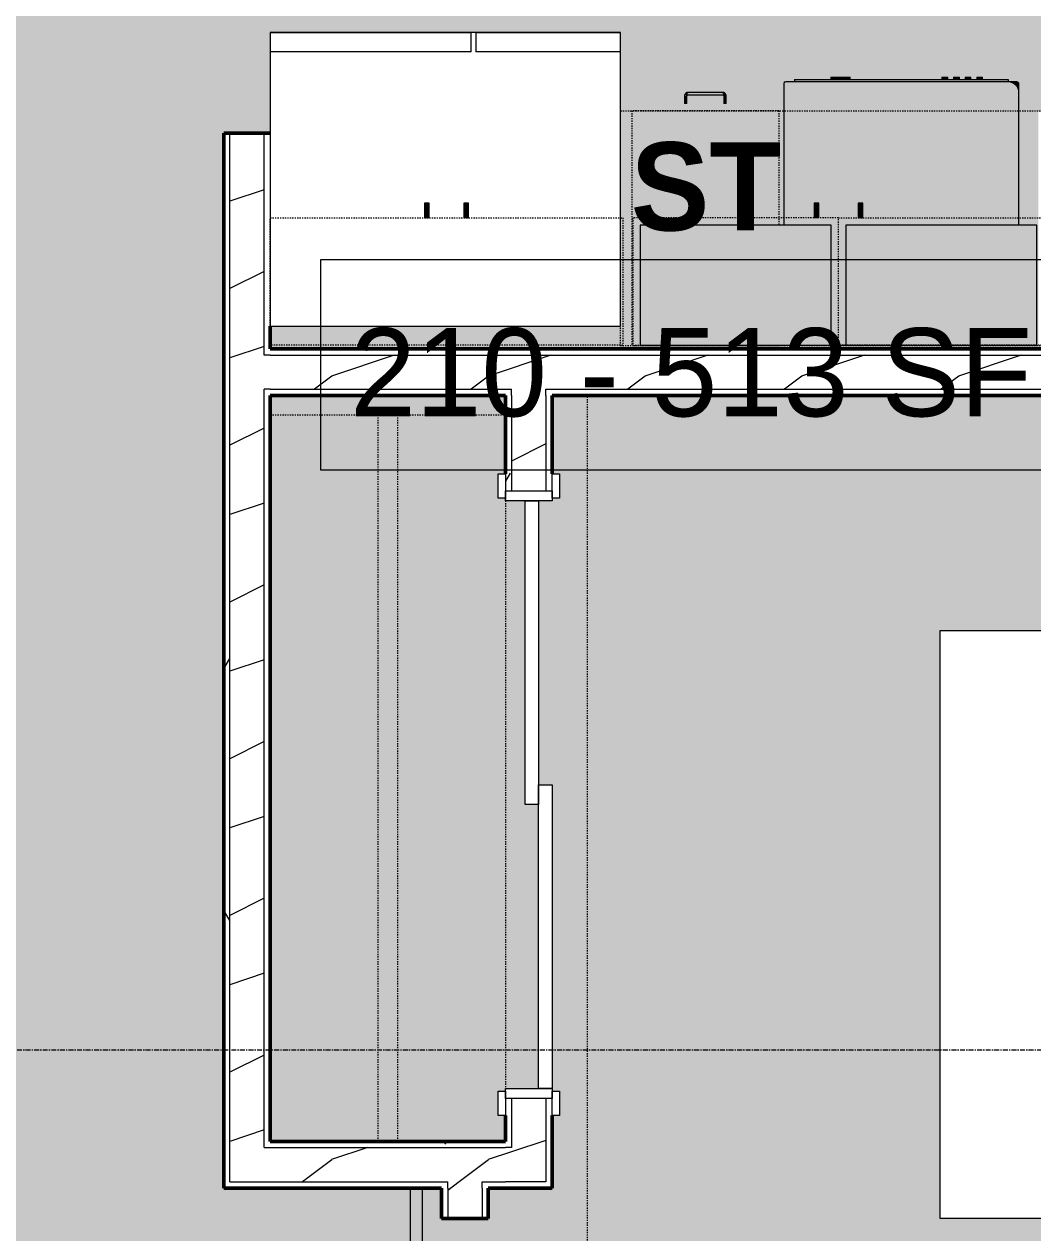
# Model space of a CAD drawing. Header units: inches. Extents: x -4218 to -1814, y 9706 to 12426.
# Drawn here: x -3112.5 to -3009.5, y 11828.5 to 11951.9 of the extents above; entities that cross this region are included whole.
import ezdxf

# ---------------------------------------------------------------- set-up
doc = ezdxf.new("R2010")
doc.units = ezdxf.units.IN
doc.header["$MEASUREMENT"] = 0
doc.linetypes.add('Dash', pattern=[0.25, 0.125, -0.125])
doc.linetypes.add('Grid Line 1_2_', pattern=[0.875, 0.5, -0.125, 0.125, -0.125])
for name, color, linetype, lineweight in [('0-1', 7, 'Continuous', 5), ('0-2', 10, 'Continuous', 13), ('A-AREA-IDEN', 2, 'Continuous', 9), ('A-AREA-PATT-3', 7, 'Continuous', 9), ('A-DOOR-1', 7, 'Continuous', 9), ('A-DOOR-2', 50, 'Continuous', 20), ('A-DOOR-3', 135, 'Continuous', 13), ('A-DOOR-4', 10, 'Continuous', 13), ('A-DOOR-5', 250, 'Continuous', 50), ('A-DOOR-FRAM-1', 50, 'Continuous', 20), ('A-WALL-2', 250, 'Continuous', 50), ('A-WALL-3', 10, 'Continuous', 13), ('A-WALL-PATT-1', 7, 'Continuous', 9), ('A-WALL-PATT-2', 55, 'Continuous', 9), ('I-FURN-1', 7, 'Continuous', 9), ('I-FURN-HDLN-1', 7, 'Dash', 9), ('Q-CASE', 31, 'Continuous', 9), ('Q-CASE-1', 9, 'Continuous', 9), ('Q-CASE-3', 7, 'Continuous', 9), ('Q-CASE-4', 7, 'Dash', 9), ('Q-CASE-HDLN-1', 7, 'Dash', 9), ('Q-CASE-HDLN-2', 31, 'Continuous', 9), ('Q-SPCQ-1', 7, 'Continuous', 9), ('Q-SPCQ-2', 55, 'Continuous', 9), ('S-GRID-1', 1, 'Grid Line 1_2_', 9)]:
    doc.layers.add(name, color=color, linetype=linetype, lineweight=lineweight)
doc.styles.add('Century Gothic', font='ufonts.com_century-gothic.ttf', dxfattribs={"height": 9})
doc.styles.add('Century Gothic_B', font='GOTHICB.TTF', dxfattribs={"height": 9})
pattern_1 = [(0, (0, 0), (30.72, 7.68), [1.267, -21.773, 1.267, -21.773, -122.88]), (0, (0, 0), (30.72, 7.68), [-46.08, 1.267, -44.813, 1.267, -21.773, -53.76]), (0, (0, 0), (30.72, 7.68), [-115.2, 1.267, -14.093, 1.267, -37.133]), (120, (11.52, 3.84), (-22.011075, 22.7643004), [1.267, -21.773, 1.267, -21.773, -122.88]), (120, (11.52, 3.84), (-22.011075, 22.7643004), [-46.08, 1.267, -44.813, 1.267, -21.773, -53.76]), (120, (11.52, 3.84), (-22.011075, 22.7643004), [-115.2, 1.267, -14.093, 1.267, -37.133]), (240, (15.36, 19.2), (-8.708925, -30.4443004), [1.267, -21.773, 1.267, -21.773, -122.88]), (240, (15.36, 19.2), (-8.708925, -30.4443004), [-46.08, 1.267, -44.813, 1.267, -21.773, -53.76]), (240, (15.36, 19.2), (-8.708925, -30.4443004), [-115.2, 1.267, -14.093, 1.267, -37.133])]
pattern_2 = [(216.87, (6.397, 15.994), (47.98094286, 31.9870857), [7.997, -71.971]), (206.565, (15.994, 11.196), (-15.993714, -15.9941327), [17.881, -17.881]), (198.435, (15.994, 3.199), (-31.9867405, -15.9938803), [10.115, -40.461])]

# ---------------------------------------------------------------- blocks, each defined once
blk = doc.blocks.new('FOLDING_SLIDING CLOSET - 60_ x 80_-1494136-FLOOR PLAN - 2ND FLOOR')
at = {"layer": 'A-DOOR-1'}
for p, q in [((-32.75, 3.25), (-30.25, 3.25)), ((-32.75, 2.5), (-32.75, 3.25)), ((-30.25, 2.5), (-32.75, 2.5)), ((-30.25, 3.25), (-30.25, 2.5)), ((30.25, 3.25), (32.75, 3.25)), ((30.25, 2.5), (30.25, 3.25)), ((32.75, 2.5), (30.25, 2.5)), ((32.75, 3.25), (32.75, 2.5)), ((-32.75, -2.25), (-30.25, -2.25)), ((-32.75, -3), (-32.75, -2.25)), ((-30.25, -2.25), (-30.25, -3)), ((30.25, -2.25), (32.75, -2.25)), ((30.25, -3), (30.25, -2.25)), ((32.75, -2.25), (32.75, -3)), ((-30.25, -3), (-32.75, -3)), ((32.75, -3), (30.25, -3))]:
    blk.add_line(p, q, dxfattribs=at)
at = {"layer": 'A-DOOR-2'}
for p, q in [((-1, 0.5), (30, 0.5)), ((-1, -0.88), (-1, 0.5)), ((30, 0.5), (30, -0.88)), ((-30, -0.88), (1, -0.88)), ((-30, -2.25), (-30, -0.88)), ((30, -0.88), (-1, -0.88)), ((1, -0.88), (1, -2.25)), ((1, -2.25), (-30, -2.25))]:
    blk.add_line(p, q, dxfattribs=at)
at = {"layer": 'A-DOOR-FRAM-1'}
for p, q in [((-31, 2.5), (-30, 2.5)), ((-31, -2.25), (-31, 2.5)), ((-30, 2.5), (-30, -2.25)), ((30, 2.5), (31, 2.5)), ((30, -2.25), (30, 2.5)), ((31, 2.5), (31, -2.25)), ((-30, -2.25), (-31, -2.25)), ((31, -2.25), (30, -2.25))]:
    blk.add_line(p, q, dxfattribs=at)
blk = doc.blocks.new('Refrigerator_-_Side-by-Side_6047 - 36_ X 30_-345559-FLOOR PLAN - 2ND FLOOR')
at = {"layer": 'Q-SPCQ-1'}
for p, q in [((17.87, 14.42), (-17.88, 14.42)), ((-17.88, 14.42), (-17.88, -15.58)), ((17.87, -15.58), (17.87, 14.42)), ((-17.88, -13.58), (-3.13, -13.58)), ((-17.88, -13.58), (-17.88, -15.58)), ((-3.13, -15.58), (-3.13, -13.58)), ((-2.63, -13.58), (17.87, -13.58)), ((-2.63, -13.58), (-2.63, -15.58)), ((17.87, -15.58), (17.87, -13.58)), ((-17.88, -15.58), (17.87, -15.58)), ((-3.13, -15.58), (-17.88, -15.58)), ((17.87, -15.58), (-2.63, -15.58))]:
    blk.add_line(p, q, dxfattribs=at)
blk = doc.blocks.new('OD_CW_Countertop - OD_CW_Countertop-V70-FLOOR PLAN - 2ND FLOOR')
at = {"layer": 'Q-CASE-HDLN-1'}
for p, q in [((0.74, 0), (99.78, 0)), ((0.74, -24), (0.74, -22)), ((113.84, -24), (0.74, -24))]:
    blk.add_line(p, q, dxfattribs=at)
blk = doc.blocks.new('Dishwasher_15404 - 34_ counter-V71-FLOOR PLAN - 2ND FLOOR')
at = {"layer": 'Q-SPCQ-2'}
h = blk.add_hatch(color=256, dxfattribs=at)
h.paths.add_polyline_path([(26.87, -22.93), (26.87, -0.15), (26.68, 0), (12.25, 0), (12.25, -4.83), (0, -4.83), (0, -6.33), (12.25, -6.33), (12.25, -24), (26.08, -23.96), (26.34, -23.86), (26.56, -23.69), (26.73, -23.46), (26.84, -23.21)], flags=0)
h.paths.add_polyline_path([(14.5, -3.09), (14.5, -3.58), (13, -3.58), (13, -3.09), (14, -3.09)], flags=0)
h.paths.add_polyline_path([(14.5, -7.58), (14.5, -8.07), (13, -8.07), (13, -7.58), (14, -7.58)], flags=0)
for points in [[(27.12, -22.26), (27.12, -1.09), (26.87, -1.09), (26.87, -22.91), (27.12, -22.91)], [(27.37, -5.32), (27.37, -4.82), (27.12, -4.86), (27.12, -5.81), (27.37, -5.81), (27.37, -5.38)], [(27.37, -6.06), (27.37, -5.81), (27.12, -5.81), (27.12, -6.79), (27.37, -6.76), (27.37, -6.3)], [(27.37, -16.74), (27.37, -16.15), (27.12, -16.15), (27.12, -16.74)], [(27.37, -17.92), (27.37, -17.33), (27.12, -17.33), (27.12, -17.92)], [(27.37, -18.51), (27.12, -18.51), (27.12, -19.1), (27.37, -19.1)], [(27.37, -19.69), (27.12, -19.69), (27.12, -20.28), (27.37, -20.28)], [(26.87, -23.46), (26.84, -23.21), (26.68, -23.53), (26.56, -23.69), (26.3, -23.87), (26.08, -23.96), (25.8, -24), (26.68, -24), (26.82, -23.94), (26.87, -23.71), (26.87, -23.69)]]:
    blk.add_hatch(color=256, dxfattribs=at).paths.add_polyline_path(points, flags=0)
at = {"layer": 'Q-SPCQ-1'}
for p, q in [((26.68, 0), (12.25, 0)), ((26.87, -22.93), (26.87, -0.2)), ((27.12, -1.09), (26.87, -1.09)), ((27.12, -1.09), (27.12, -22.91)), ((0, -4.83), (0, -6.33)), ((27.37, -4.82), (27.12, -4.82)), ((27.37, -4.82), (27.37, -5.81)), ((27.37, -5.81), (27.37, -6.79)), ((27.12, -6.79), (27.37, -6.79)), ((27.37, -16.15), (27.12, -16.15)), ((27.12, -16.74), (27.37, -16.74)), ((27.37, -16.15), (27.37, -16.74)), ((27.37, -17.33), (27.12, -17.33)), ((27.12, -17.92), (27.37, -17.92)), ((27.37, -17.33), (27.37, -17.92)), ((27.37, -18.51), (27.12, -18.51)), ((27.12, -19.1), (27.37, -19.1)), ((27.37, -19.69), (27.12, -19.69)), ((27.37, -18.51), (27.37, -19.1)), ((27.37, -19.69), (27.37, -20.28)), ((27.12, -20.28), (27.37, -20.28)), ((27.12, -22.91), (26.87, -22.91)), ((26.87, -23.8), (26.87, -22.93)), ((12.25, -24), (25.8, -24)), ((25.8, -24), (26.68, -24))]:
    blk.add_line(p, q, dxfattribs=at)
for centre, radius, start, end in [((26.68, -0.2), 0.197, 360, 90), ((26.68, -0.2), 0.197, 15, 90), ((25.8, -22.93), 1.07, 270, 0), ((26.68, -23.8), 0.197, 270, 0)]:
    blk.add_arc(centre, radius, start, end, dxfattribs=at)
blk = doc.blocks.new('Interior_barn_door_18732 - Interior_barn_door_18732-2490867-FLOOR PLAN - 2ND FLOOR')
at = {"layer": 'A-DOOR-3'}
for points in [[(-58.5, 5.82), (-58.5, 6), (-60, 6), (-60, 5.67), (-58.5, 5.67)], [(21, 5.55), (21, 5.57), (-60, 5.55), (-60, 4.95), (21, 4.95), (21, 5.49)], [(21, 4.32), (21, 4.95), (-60, 4.95), (-60, 4.32), (17.94, 4.32)], [(-22.23, 5.67), (-22.27, 6), (-23.73, 6), (-23.73, 5.67), (-22.27, 5.67)], [(-26, 4.32), (-52, 4.32), (-52, 4.07), (-26, 4.07)]]:
    blk.add_hatch(color=256, dxfattribs=at).paths.add_polyline_path(points, flags=0)
h = blk.add_hatch(color=256, dxfattribs=at)
h.paths.add_polyline_path([(-21, 4.32), (-26, 4.32), (-26, 4.07), (-21, 4.07)], flags=0)
h.paths.add_polyline_path([(-21, 5.57), (-21, 5.82), (-22.23, 5.82), (-22.27, 5.67), (-23.73, 5.71), (-23.73, 5.82), (-57, 5.82), (-57, 5.57), (-21.94, 5.57)], flags=0)
h.paths.add_polyline_path([(-52, 4.32), (-57, 4.32), (-57, 4.07), (-52, 4.07)], flags=0)
at = {"layer": 'A-DOOR-4'}
for p, q in [((-60, 6), (-58.5, 6)), ((-60, 6), (-60, 5.67)), ((-60, 5.67), (-58.5, 5.67)), ((21, 5.57), (-60, 5.57)), ((-60, 4.95), (-60, 5.57)), ((-60, 4.32), (-60, 4.95)), ((-58.5, 5.67), (-58.5, 6)), ((-23.73, 6), (-22.23, 6)), ((-23.73, 5.67), (-23.73, 6)), ((-23.73, 5.67), (-22.23, 5.67)), ((-22.23, 6), (-22.23, 5.67)), ((21, 5.57), (21, 4.95)), ((21, 4.95), (21, 4.32)), ((-60, 4.32), (21, 4.32)), ((-52, 4.07), (-26, 4.07))]:
    blk.add_line(p, q, dxfattribs=at)
at = {"layer": 'A-DOOR-5'}
for p, q in [((-57, 5.82), (-23.73, 5.82)), ((-57, 5.57), (-57, 5.82)), ((-22.23, 5.82), (-21, 5.82)), ((-21, 5.82), (-21, 5.57)), ((-57, 4.07), (-57, 4.32)), ((-52, 4.07), (-57, 4.07)), ((-52, 4.33), (-52, 4.07)), ((-26, 4.07), (-26, 4.32)), ((-21, 4.07), (-26, 4.07)), ((-21, 4.32), (-21, 4.07))]:
    blk.add_line(p, q, dxfattribs=at)
blk = doc.blocks.new('OD_CW_Closet - OD_CW_Closet-2472542-FLOOR PLAN - 2ND FLOOR')
at = {"layer": 'Q-CASE-HDLN-1'}
for p, q in [((0.74, -24), (0.74, 0)), ((0.74, 0), (6.74, 0)), ((9.24, 0), (69.74, 0)), ((72.24, 0), (74.9, 0)), ((74.9, 0), (74.9, -24)), ((0.74, -11), (74.9, -11)), ((0.74, -13), (74.9, -13)), ((74.9, -24), (0.74, -24))]:
    blk.add_line(p, q, dxfattribs=at)
blk = doc.blocks.new('Bed-Standard - Queen 60_ x 79_-1433484-FLOOR PLAN - 2ND FLOOR')
at = {"layer": 'I-FURN-1'}
for p, q in [((-19.31, 41.3), (40.69, 41.3)), ((-19.31, -37.7), (-19.31, 41.3)), ((40.69, 41.3), (40.69, -37.7))]:
    blk.add_line(p, q, dxfattribs=at)
at = {"layer": 'I-FURN-HDLN-1'}
blk.add_line((-55.31, 77.3), (64.69, 77.3), dxfattribs=at)
blk = doc.blocks.new('Drawer_Base_Cabinet_3_drawer_12205 - 15_-V77-FLOOR PLAN - 2ND FLOOR')
at = {"layer": 'Q-CASE'}
for points in [[(-1.32, 25.5), (-1.38, 25.5), (-1.35, 24.75), (-1.14, 24.75), (-1.17, 25.5), (-1.29, 25.5)], [(-1.01, 25.81), (-1.29, 25.72), (-1.29, 25.5), (-1.23, 25.53), (-1.01, 25.75), (-1.01, 25.78)], [(2.14, 25.87), (-1.01, 25.84), (-1.01, 25.62), (2.49, 25.66), (2.49, 25.87), (2.43, 25.87)], [(2.49, 25.81), (2.52, 25.72), (2.74, 25.5), (2.8, 25.5), (2.74, 25.77), (2.65, 25.78)], [(2.8, 25.5), (2.62, 25.5), (2.65, 24.75), (2.86, 24.75), (2.83, 25.5)]]:
    blk.add_hatch(color=256, dxfattribs=at).paths.add_polyline_path(points, flags=0)
at = {"layer": 'Q-CASE-HDLN-1'}
for p, q in [((8.24, 24), (-6.76, 24)), ((-6.76, 24), (-6.76, 0)), ((8.24, 24), (8.24, 12.31)), ((8.24, 0), (-6.76, 0)), ((8.24, 0.06), (8.24, 0))]:
    blk.add_line(p, q, dxfattribs=at)
at = {"layer": 'Q-CASE-HDLN-2'}
for p, q in [((-1.39, 25.5), (-1.39, 24.75)), ((-1.39, 25.5), (-1.39, 24.75)), ((-1.39, 25.5), (-1.39, 24.75)), ((-1.39, 24.75), (-1.38, 24.75)), ((-1.38, 24.75), (-1.39, 24.75)), ((-1.39, 24.75), (-1.38, 24.75)), ((-1.38, 24.75), (-1.39, 24.75)), ((-1.39, 24.75), (-1.38, 24.75)), ((-1.14, 24.75), (-1.39, 24.75)), ((-1.14, 24.75), (-1.14, 25.5)), ((-1.14, 24.75), (-1.14, 25.5)), ((-1.14, 24.75), (-1.14, 25.5)), ((-1.14, 24.75), (-1.14, 24.75)), ((-1.14, 24.75), (-1.14, 24.75)), ((-1.14, 24.75), (-1.14, 24.75)), ((-1.14, 24.75), (-1.14, 24.75)), ((-1.14, 24.75), (-1.14, 24.75)), ((2.49, 25.87), (-1.01, 25.87)), ((-1.01, 25.62), (2.49, 25.62)), ((2.61, 25.5), (2.61, 24.75)), ((2.61, 25.5), (2.61, 24.75)), ((2.61, 25.5), (2.61, 24.75)), ((2.62, 24.75), (2.61, 24.75)), ((2.61, 24.75), (2.62, 24.75)), ((2.62, 24.75), (2.61, 24.75)), ((2.61, 24.75), (2.62, 24.75)), ((2.86, 24.75), (2.61, 24.75)), ((2.61, 24.75), (2.62, 24.75)), ((2.86, 24.75), (2.86, 25.5)), ((2.86, 24.75), (2.86, 25.5)), ((2.86, 24.75), (2.86, 25.5)), ((2.86, 24.75), (2.86, 24.75)), ((2.86, 24.75), (2.86, 24.75)), ((2.86, 24.75), (2.86, 24.75)), ((2.86, 24.75), (2.86, 24.75)), ((2.86, 24.75), (2.86, 24.75))]:
    blk.add_line(p, q, dxfattribs=at)
at = {"layer": 'Q-CASE-HDLN-2', "flags": 128}
for points in [[(-1.01, 25.87), (-1.03, 25.87), (-1.04, 25.87), (-1.06, 25.87), (-1.07, 25.87), (-1.09, 25.87), (-1.1, 25.86), (-1.12, 25.86), (-1.13, 25.86), (-1.14, 25.85), (-1.16, 25.85), (-1.17, 25.84), (-1.19, 25.83), (-1.2, 25.83), (-1.21, 25.82), (-1.22, 25.81), (-1.24, 25.8), (-1.25, 25.79), (-1.26, 25.78), (-1.27, 25.77), (-1.28, 25.76), (-1.29, 25.75), (-1.3, 25.74), (-1.31, 25.73), (-1.32, 25.72), (-1.33, 25.7), (-1.34, 25.69), (-1.34, 25.68), (-1.35, 25.66), (-1.36, 25.65), (-1.36, 25.64), (-1.37, 25.62), (-1.37, 25.61), (-1.38, 25.59), (-1.38, 25.58), (-1.38, 25.56), (-1.38, 25.55), (-1.39, 25.53), (-1.39, 25.52), (-1.39, 25.5), (-1.39, 25.5)], [(-1.29, 25.75), (-1.3, 25.74), (-1.31, 25.73), (-1.32, 25.72), (-1.33, 25.7), (-1.34, 25.69), (-1.34, 25.68), (-1.35, 25.66), (-1.36, 25.65), (-1.36, 25.64), (-1.37, 25.62), (-1.37, 25.61), (-1.38, 25.59), (-1.38, 25.58), (-1.38, 25.56), (-1.38, 25.55), (-1.39, 25.53), (-1.39, 25.52), (-1.39, 25.5), (-1.39, 25.5)], [(-1.29, 25.75), (-1.3, 25.74), (-1.31, 25.73), (-1.32, 25.72), (-1.33, 25.7), (-1.34, 25.69), (-1.34, 25.68), (-1.35, 25.66), (-1.36, 25.65), (-1.36, 25.64), (-1.37, 25.62), (-1.37, 25.61), (-1.38, 25.59), (-1.38, 25.58), (-1.38, 25.56), (-1.38, 25.55), (-1.39, 25.53), (-1.39, 25.52), (-1.39, 25.5), (-1.39, 25.5)], [(-1.01, 25.87), (-1.03, 25.87), (-1.04, 25.87), (-1.06, 25.87), (-1.07, 25.87), (-1.09, 25.87), (-1.1, 25.86), (-1.12, 25.86), (-1.13, 25.86), (-1.14, 25.85), (-1.16, 25.85), (-1.17, 25.84), (-1.19, 25.83), (-1.2, 25.83), (-1.21, 25.82), (-1.22, 25.81), (-1.24, 25.8), (-1.25, 25.79), (-1.26, 25.78), (-1.27, 25.77)], [(-1.01, 25.87), (-1.03, 25.87), (-1.04, 25.87), (-1.06, 25.87), (-1.07, 25.87), (-1.09, 25.87), (-1.1, 25.86), (-1.12, 25.86), (-1.13, 25.86), (-1.14, 25.85), (-1.16, 25.85), (-1.17, 25.84), (-1.19, 25.83), (-1.2, 25.83), (-1.21, 25.82), (-1.22, 25.81), (-1.24, 25.8), (-1.25, 25.79), (-1.26, 25.78), (-1.27, 25.77)], [(-1.14, 25.5), (-1.14, 25.5), (-1.14, 25.51), (-1.14, 25.51), (-1.14, 25.52), (-1.13, 25.52), (-1.13, 25.53), (-1.13, 25.53), (-1.13, 25.54), (-1.13, 25.54), (-1.13, 25.55), (-1.13, 25.55), (-1.12, 25.56), (-1.12, 25.56), (-1.12, 25.57), (-1.12, 25.57), (-1.11, 25.57), (-1.11, 25.58), (-1.11, 25.58), (-1.1, 25.59), (-1.1, 25.59), (-1.1, 25.59), (-1.09, 25.6), (-1.09, 25.6), (-1.08, 25.6), (-1.08, 25.61), (-1.08, 25.61), (-1.07, 25.61), (-1.07, 25.61), (-1.06, 25.61), (-1.06, 25.62), (-1.05, 25.62), (-1.05, 25.62), (-1.04, 25.62), (-1.04, 25.62), (-1.03, 25.62), (-1.03, 25.62), (-1.02, 25.62), (-1.02, 25.62), (-1.01, 25.62)], [(-1.14, 25.5), (-1.14, 25.5), (-1.14, 25.51), (-1.14, 25.51), (-1.14, 25.52), (-1.13, 25.52), (-1.13, 25.53), (-1.13, 25.53), (-1.13, 25.54), (-1.13, 25.54), (-1.13, 25.55), (-1.13, 25.55), (-1.12, 25.56), (-1.12, 25.56), (-1.12, 25.57), (-1.12, 25.57), (-1.11, 25.57), (-1.11, 25.58), (-1.11, 25.58), (-1.1, 25.59), (-1.1, 25.59), (-1.1, 25.59), (-1.09, 25.6), (-1.09, 25.6), (-1.08, 25.6), (-1.08, 25.61), (-1.08, 25.61), (-1.07, 25.61), (-1.07, 25.61), (-1.06, 25.61), (-1.06, 25.62), (-1.05, 25.62), (-1.05, 25.62), (-1.04, 25.62), (-1.04, 25.62), (-1.03, 25.62), (-1.03, 25.62), (-1.02, 25.62), (-1.02, 25.62), (-1.01, 25.62)], [(-1.14, 25.5), (-1.14, 25.5), (-1.14, 25.51), (-1.14, 25.51), (-1.14, 25.52), (-1.13, 25.52), (-1.13, 25.53), (-1.13, 25.53), (-1.13, 25.54), (-1.13, 25.54), (-1.13, 25.55), (-1.13, 25.55), (-1.12, 25.56), (-1.12, 25.56), (-1.12, 25.57), (-1.12, 25.57), (-1.11, 25.57), (-1.11, 25.58), (-1.11, 25.58), (-1.1, 25.59), (-1.1, 25.59), (-1.1, 25.59), (-1.09, 25.6), (-1.09, 25.6), (-1.08, 25.6), (-1.08, 25.61), (-1.08, 25.61), (-1.07, 25.61), (-1.07, 25.61), (-1.06, 25.61), (-1.06, 25.62), (-1.05, 25.62), (-1.05, 25.62), (-1.04, 25.62), (-1.04, 25.62), (-1.03, 25.62), (-1.03, 25.62), (-1.02, 25.62), (-1.02, 25.62), (-1.01, 25.62), (-1.01, 25.62)], [(2.74, 25.78), (2.73, 25.79), (2.71, 25.8), (2.7, 25.81), (2.69, 25.82), (2.68, 25.82), (2.66, 25.83), (2.65, 25.84), (2.64, 25.84), (2.62, 25.85), (2.61, 25.85), (2.6, 25.86), (2.58, 25.86), (2.57, 25.87), (2.55, 25.87), (2.54, 25.87), (2.52, 25.87), (2.51, 25.87), (2.49, 25.87), (2.49, 25.87)], [(2.74, 25.78), (2.73, 25.79), (2.71, 25.8), (2.7, 25.81), (2.69, 25.82), (2.68, 25.82), (2.66, 25.83), (2.65, 25.84), (2.64, 25.84), (2.62, 25.85), (2.61, 25.85), (2.6, 25.86), (2.58, 25.86), (2.57, 25.87), (2.55, 25.87), (2.54, 25.87), (2.52, 25.87), (2.51, 25.87), (2.49, 25.87), (2.49, 25.87)], [(2.86, 25.5), (2.86, 25.51), (2.86, 25.53), (2.86, 25.54), (2.86, 25.56), (2.86, 25.57), (2.85, 25.59), (2.85, 25.6), (2.84, 25.62), (2.84, 25.63), (2.83, 25.65), (2.83, 25.66), (2.82, 25.67), (2.81, 25.69), (2.81, 25.7), (2.8, 25.71), (2.79, 25.72), (2.78, 25.74), (2.77, 25.75), (2.76, 25.76), (2.75, 25.77), (2.74, 25.78), (2.73, 25.79), (2.71, 25.8), (2.7, 25.81), (2.69, 25.82), (2.68, 25.82), (2.66, 25.83), (2.65, 25.84), (2.64, 25.84), (2.62, 25.85), (2.61, 25.85), (2.6, 25.86), (2.58, 25.86), (2.57, 25.87), (2.55, 25.87), (2.54, 25.87), (2.52, 25.87), (2.51, 25.87), (2.49, 25.87), (2.49, 25.87)], [(2.49, 25.62), (2.49, 25.62), (2.5, 25.62), (2.5, 25.62), (2.51, 25.62), (2.51, 25.62), (2.52, 25.62), (2.52, 25.62), (2.53, 25.62), (2.53, 25.62), (2.54, 25.62), (2.54, 25.61), (2.55, 25.61), (2.55, 25.61), (2.55, 25.61), (2.56, 25.6), (2.56, 25.6), (2.57, 25.6), (2.57, 25.59), (2.57, 25.59), (2.58, 25.59), (2.58, 25.58), (2.58, 25.58), (2.59, 25.58), (2.59, 25.57), (2.59, 25.57), (2.6, 25.56), (2.6, 25.56), (2.6, 25.55), (2.6, 25.55), (2.6, 25.55), (2.61, 25.54), (2.61, 25.54), (2.61, 25.53), (2.61, 25.53), (2.61, 25.52), (2.61, 25.52), (2.61, 25.51), (2.61, 25.51), (2.61, 25.5), (2.61, 25.5)], [(2.49, 25.62), (2.49, 25.62), (2.5, 25.62), (2.5, 25.62), (2.51, 25.62), (2.51, 25.62), (2.52, 25.62), (2.52, 25.62), (2.53, 25.62), (2.53, 25.62), (2.54, 25.62), (2.54, 25.61), (2.55, 25.61), (2.55, 25.61), (2.55, 25.61), (2.56, 25.6), (2.56, 25.6), (2.57, 25.6), (2.57, 25.59), (2.57, 25.59), (2.58, 25.59), (2.58, 25.58), (2.58, 25.58), (2.59, 25.58), (2.59, 25.57), (2.59, 25.57), (2.6, 25.56), (2.6, 25.56), (2.6, 25.55), (2.6, 25.55), (2.6, 25.55), (2.61, 25.54), (2.61, 25.54), (2.61, 25.53), (2.61, 25.53), (2.61, 25.52), (2.61, 25.52), (2.61, 25.51), (2.61, 25.51), (2.61, 25.5), (2.61, 25.5)], [(2.49, 25.62), (2.49, 25.62), (2.5, 25.62), (2.5, 25.62), (2.51, 25.62), (2.51, 25.62), (2.52, 25.62), (2.52, 25.62), (2.53, 25.62), (2.53, 25.62), (2.54, 25.62), (2.54, 25.61), (2.55, 25.61), (2.55, 25.61), (2.55, 25.61), (2.56, 25.6), (2.56, 25.6), (2.57, 25.6), (2.57, 25.59), (2.57, 25.59), (2.58, 25.59), (2.58, 25.58), (2.58, 25.58), (2.59, 25.58), (2.59, 25.57), (2.59, 25.57), (2.6, 25.56), (2.6, 25.56), (2.6, 25.55), (2.6, 25.55), (2.6, 25.55), (2.61, 25.54), (2.61, 25.54), (2.61, 25.53), (2.61, 25.53), (2.61, 25.52), (2.61, 25.52), (2.61, 25.51), (2.61, 25.51), (2.61, 25.5), (2.61, 25.5)], [(2.86, 25.5), (2.86, 25.51), (2.86, 25.53), (2.86, 25.54), (2.86, 25.56), (2.86, 25.57), (2.85, 25.59), (2.85, 25.6), (2.84, 25.62), (2.84, 25.63), (2.83, 25.65), (2.83, 25.66), (2.82, 25.67), (2.81, 25.69), (2.81, 25.7), (2.8, 25.71), (2.79, 25.72), (2.78, 25.74), (2.77, 25.75), (2.76, 25.76)], [(2.86, 25.5), (2.86, 25.51), (2.86, 25.53), (2.86, 25.54), (2.86, 25.56), (2.86, 25.57), (2.85, 25.59), (2.85, 25.6), (2.84, 25.62), (2.84, 25.63), (2.83, 25.65), (2.83, 25.66), (2.82, 25.67), (2.81, 25.69), (2.81, 25.7), (2.8, 25.71), (2.79, 25.72), (2.78, 25.74), (2.77, 25.75), (2.76, 25.76)]]:
    blk.add_lwpolyline(points, dxfattribs=at)
blk = doc.blocks.new('300 Series Wall Hung Cabinet_302 - 18_ x 36_-2359323-FLOOR PLAN - 2ND FLOOR')
at = {"layer": 'Q-CASE-1'}
for points in [[(-1.76, 13.19), (-1.76, 14.69), (-2.25, 14.69), (-2.25, 13.19)], [(2.24, 13.19), (2.24, 14.69), (1.75, 14.69), (1.75, 13.19)]]:
    blk.add_hatch(color=256, dxfattribs=at).paths.add_polyline_path(points, flags=0)
at = {"layer": 'Q-CASE-3'}
for p, q in [((-1.76, 14.69), (-2.25, 14.69)), ((-2.25, 14.69), (-2.25, 13.19)), ((-1.76, 13.19), (-1.76, 14.69)), ((2.24, 14.69), (1.75, 14.69)), ((1.75, 14.69), (1.75, 13.19)), ((2.24, 13.19), (2.24, 14.69)), ((-1.76, 13.19), (-2.25, 13.19)), ((2.24, 13.19), (1.75, 13.19))]:
    blk.add_line(p, q, dxfattribs=at)
at = {"layer": 'Q-CASE-4'}
for p, q in [((-18, 0.19), (-18, 13.19)), ((-18, 13.19), (18, 13.19)), ((18, 13.19), (18, 0.19)), ((18, 0.19), (-18, 0.19))]:
    blk.add_line(p, q, dxfattribs=at)
blk = doc.blocks.new('300 Series Wall Hung Cabinet_301 - 21_-2351003-FLOOR PLAN - 2ND FLOOR')
at = {"layer": 'Q-CASE-1'}
for points in [[(-8.5, 13.19), (-8.01, 13.19), (-8.01, 14.69), (-8.5, 14.69)], [(-9.75, 0.19), (9.75, 0.19), (9.75, 12.44), (-9.75, 12.44), (-9.75, 8.39)]]:
    blk.add_hatch(color=256, dxfattribs=at).paths.add_polyline_path(points, flags=0)
at = {"layer": 'Q-CASE-3'}
for p, q in [((-8.01, 14.69), (-8.5, 14.69)), ((-8.5, 14.69), (-8.5, 13.19)), ((-8.01, 13.19), (-8.01, 14.69)), ((9.75, 12.44), (-9.75, 12.44)), ((-9.75, 12.44), (-9.75, 0.19)), ((-8.01, 13.19), (-8.5, 13.19)), ((9.75, 0.19), (9.75, 12.44)), ((-9.75, 0.19), (9.75, 0.19))]:
    blk.add_line(p, q, dxfattribs=at)
at = {"layer": 'Q-CASE-4'}
for p, q in [((-10.5, 0.19), (-10.5, 13.19)), ((-10.5, 13.19), (10.5, 13.19)), ((10.5, 13.19), (10.5, 0.19)), ((10.5, 0.19), (-10.5, 0.19))]:
    blk.add_line(p, q, dxfattribs=at)
blk = doc.blocks.new('300 Series Wall Hung Cabinet_301 - 21_-2351527-FLOOR PLAN - 2ND FLOOR')
at = {"layer": 'Q-CASE-1'}
for points in [[(9.75, -0.19), (-9.75, -0.19), (-9.75, -12.44), (9.75, -12.44), (9.75, -8.39)], [(-8.01, -13.19), (-8.5, -13.19), (-8.5, -14.69), (-8.01, -14.69)]]:
    blk.add_hatch(color=256, dxfattribs=at).paths.add_polyline_path(points, flags=0)
at = {"layer": 'Q-CASE-3'}
for p, q in [((9.75, -0.19), (-9.75, -0.19)), ((-9.75, -0.19), (-9.75, -12.44)), ((9.75, -12.44), (9.75, -0.19)), ((-9.75, -12.44), (9.75, -12.44)), ((-8.5, -13.19), (-8.01, -13.19)), ((-8.5, -13.19), (-8.5, -14.69)), ((-8.01, -14.69), (-8.01, -13.19)), ((-8.5, -14.69), (-8.01, -14.69))]:
    blk.add_line(p, q, dxfattribs=at)
at = {"layer": 'Q-CASE-4'}
for p, q in [((10.5, -0.19), (-10.5, -0.19)), ((-10.5, -0.19), (-10.5, -13.19)), ((10.5, -13.19), (10.5, -0.19)), ((-10.5, -13.19), (10.5, -13.19))]:
    blk.add_line(p, q, dxfattribs=at)
blk = doc.blocks.new('CTR - 1st Phase - Unit Layouts_rvt-1-FLOOR PLAN - 2ND FLOOR')
at = {"layer": 'A-WALL-PATT-1'}
h = blk.add_hatch(dxfattribs=at)
h.set_pattern_fill('FP_1', color=256, style=0, pattern_type=2)
h.set_pattern_definition(pattern_1)
h.paths.add_polyline_path([(-3092.12, 11833.73), (-3091.5, 11833.73), (-3091.5, 11940.76), (-3092.12, 11940.76), (-3092.12, 11837.23)], flags=0)
h = blk.add_hatch(dxfattribs=at)
h.set_pattern_fill('FP_1', color=256, style=0, pattern_type=2)
h.set_pattern_definition(pattern_1)
h.paths.add_polyline_path([(-3058.6, 11914), (-2938.52, 11914), (-2938.52, 11914.63), (-3059.23, 11914.63), (-3059.23, 11914), (-3058.96, 11914)], flags=0)
h.paths.add_polyline_path([(-3063.35, 11914), (-3062.73, 11914), (-3062.73, 11914.63), (-3087.37, 11914.63), (-3087.37, 11914)], flags=0)
h = blk.add_hatch(dxfattribs=at)
h.set_pattern_fill('FP_1', color=256, style=0, pattern_type=2)
h.set_pattern_definition(pattern_1)
h.paths.add_polyline_path([(-3062.73, 11837.23), (-3062.73, 11842.26), (-3063.35, 11842.26), (-3063.35, 11837.23)], flags=0)
h.paths.add_polyline_path([(-3062.73, 11904.26), (-3062.73, 11914), (-3063.35, 11914), (-3063.35, 11904.26)], flags=0)
h = blk.add_hatch(dxfattribs=at)
h.set_pattern_fill('FP_1', color=256, style=0, pattern_type=2)
h.set_pattern_definition(pattern_1)
h.paths.add_polyline_path([(-3063.35, 11837.23), (-3063.35, 11837.85), (-3088, 11837.85), (-3088, 11837.23), (-3067.4, 11837.23)], flags=0)
h = blk.add_hatch(dxfattribs=at)
h.set_pattern_fill('FP_1', color=256, style=0, pattern_type=2)
h.set_pattern_definition(pattern_1)
h.paths.add_polyline_path([(-3065.12, 11742.73), (-3065.12, 11789.88), (-3065.75, 11789.88), (-3065.75, 11742.73)], flags=0)
h.paths.add_polyline_path([(-3065.12, 11793.38), (-3065.12, 11794), (-3065.75, 11794), (-3065.75, 11793.38)], flags=0)
h.paths.add_polyline_path([(-3065.75, 11830), (-3065.12, 11830), (-3065.12, 11833.1), (-3065.75, 11833.1), (-3065.75, 11830.7)], flags=0)
at = {"layer": 'A-WALL-PATT-2'}
h = blk.add_hatch(dxfattribs=at)
h.set_pattern_fill('FP_2', color=256, style=0, pattern_type=2)
h.set_pattern_definition(pattern_2)
h.paths.add_polyline_path([(-3091.5, 11837.23), (-3088, 11837.23), (-3088, 11940.76), (-3091.5, 11940.76), (-3091.5, 11837.67)], flags=0)
h = blk.add_hatch(dxfattribs=at)
h.set_pattern_fill('FP_2', color=256, style=0, pattern_type=2)
h.set_pattern_definition(pattern_2)
h.paths.add_polyline_path([(-3087.37, 11914.63), (-2937.27, 11914.63), (-2937.27, 11918.13), (-3088, 11918.1), (-3088, 11914.63)], flags=0)
h = blk.add_hatch(dxfattribs=at)
h.set_pattern_fill('FP_2', color=256, style=0, pattern_type=2)
h.set_pattern_definition(pattern_2)
h.paths.add_polyline_path([(-3059.23, 11833.73), (-3059.23, 11842.26), (-3062.73, 11842.26), (-3062.73, 11833.73)], flags=0)
h.paths.add_polyline_path([(-3059.23, 11904.26), (-3059.23, 11914.63), (-3062.73, 11914.63), (-3062.73, 11904.26), (-3059.98, 11904.26)], flags=0)
h = blk.add_hatch(dxfattribs=at)
h.set_pattern_fill('FP_2', color=256, style=0, pattern_type=2)
h.set_pattern_definition(pattern_2)
h.paths.add_polyline_path([(-3063.35, 11833.73), (-3062.73, 11833.73), (-3062.73, 11837.23), (-3091.5, 11837.23), (-3091.5, 11833.73), (-3065.75, 11833.73)], flags=0)
h = blk.add_hatch(dxfattribs=at)
h.set_pattern_fill('FP_2', color=256, style=0, pattern_type=2)
h.set_pattern_definition(pattern_2)
h.paths.add_polyline_path([(-3066.58, 11742.73), (-3065.75, 11742.73), (-3065.75, 11794), (-3069.25, 11794), (-3069.25, 11742.73)], flags=0)
h.paths.add_polyline_path([(-3068.3, 11830), (-3065.75, 11830), (-3065.75, 11833.73), (-3069.25, 11833.73), (-3069.25, 11830)], flags=0)
at = {"layer": 'A-WALL-2'}
for p, q in [((-3092.12, 11940.76), (-3092.12, 11837.85)), ((-3087.37, 11940.76), (-3092.12, 11940.76)), ((-3087.37, 11918.75), (-3087.37, 11921.06)), ((-2937.27, 11918.75), (-3087.37, 11918.75)), ((-3087.37, 11914), (-3063.35, 11914)), ((-3087.37, 11837.85), (-3087.37, 11914)), ((-3063.35, 11914), (-3063.35, 11906.01)), ((-3058.6, 11906.01), (-3058.6, 11914)), ((-3058.6, 11914), (-2937.27, 11914)), ((-3063.35, 11840.51), (-3063.35, 11837.85)), ((-3058.6, 11833.1), (-3058.6, 11840.51)), ((-3092.12, 11837.85), (-3092.12, 11833.73)), ((-3063.35, 11837.85), (-3087.37, 11837.85)), ((-3092.12, 11833.73), (-3092.12, 11833.1)), ((-3092.12, 11833.1), (-3069.87, 11833.1)), ((-3069.87, 11833.1), (-3069.87, 11830)), ((-3065.12, 11830), (-3065.12, 11833.1)), ((-3065.12, 11833.1), (-3063.35, 11833.1)), ((-3063.35, 11833.1), (-3059.23, 11833.1)), ((-3059.23, 11833.1), (-3058.6, 11833.1)), ((-3069.87, 11830), (-3065.12, 11830))]:
    blk.add_line(p, q, dxfattribs=at)
at = {"layer": 'A-WALL-3'}
for p, q in [((-3091.5, 11837.85), (-3091.5, 11940.76)), ((-3088, 11918.13), (-3088, 11940.76)), ((-3087.37, 11918.13), (-3088, 11918.13)), ((-3087.37, 11918.13), (-2937.27, 11918.13)), ((-3087.37, 11914.63), (-3088, 11914.63)), ((-3088, 11837.85), (-3088, 11914.63)), ((-3087.37, 11914.63), (-3062.73, 11914.63)), ((-3062.73, 11914), (-3062.73, 11914.63)), ((-3059.23, 11914), (-3059.23, 11914.63)), ((-3059.23, 11914.63), (-2937.27, 11914.63)), ((-3062.73, 11914), (-3062.73, 11904.26)), ((-3059.23, 11914), (-3059.23, 11904.26)), ((-3062.73, 11842.26), (-3062.73, 11837.23)), ((-3059.23, 11842.26), (-3059.23, 11833.73)), ((-3091.5, 11837.23), (-3091.5, 11837.85)), ((-3091.5, 11833.73), (-3091.5, 11837.23)), ((-3088, 11837.23), (-3088, 11837.85)), ((-3088, 11837.23), (-3063.35, 11837.23)), ((-3062.73, 11837.23), (-3063.35, 11837.23)), ((-3091.5, 11833.73), (-3069.25, 11833.73)), ((-3069.25, 11833.1), (-3069.25, 11833.73)), ((-3069.25, 11833.1), (-3069.25, 11830)), ((-3065.75, 11833.1), (-3065.75, 11833.73)), ((-3065.75, 11833.73), (-3063.35, 11833.73)), ((-3065.75, 11833.1), (-3065.75, 11830)), ((-3062.73, 11833.73), (-3063.35, 11833.73)), ((-3059.23, 11833.73), (-3062.73, 11833.73))]:
    blk.add_line(p, q, dxfattribs=at)
at = {"layer": '0-2'}
for name, p, rotation in [('Refrigerator_-_Side-by-Side_6047 - 36_ X 30_-345559-FLOOR PLAN - 2ND FLOOR', (-3069.5, 11935.48), 180), ('Dishwasher_15404 - 34_ counter-V71-FLOOR PLAN - 2ND FLOOR', (-3034.95, 11919.13), 89.99999999995637), ('300 Series Wall Hung Cabinet_301 - 21_-2351527-FLOOR PLAN - 2ND FLOOR', (-3039.87, 11918.94), 180), ('Bed-Standard - Queen 60_ x 79_-1433484-FLOOR PLAN - 2ND FLOOR', (-2977.7, 11849.31), 89.99999999997478), ('OD_CW_Closet - OD_CW_Closet-2472542-FLOOR PLAN - 2ND FLOOR', (-3063.37, 11912.75), 270.0000000000067), ('FOLDING_SLIDING CLOSET - 60_ x 80_-1494136-FLOOR PLAN - 2ND FLOOR', (-3060.85, 11873.26), 89.9999999999664), ('Interior_barn_door_18732 - Interior_barn_door_18732-2490867-FLOOR PLAN - 2ND FLOOR', (-3067.5, 11812), 89.99999999998768)]:
    blk.add_blockref(name, p, dxfattribs=dict(at, rotation=rotation))
for name, p in [('Drawer_Base_Cabinet_3_drawer_12205 - 15_-V77-FLOOR PLAN - 2ND FLOOR', (-3043.69, 11919.06)), ('OD_CW_Countertop - OD_CW_Countertop-V70-FLOOR PLAN - 2ND FLOOR', (-3052.36, 11943.06)), ('300 Series Wall Hung Cabinet_302 - 18_ x 36_-2359323-FLOOR PLAN - 2ND FLOOR', (-3069.37, 11918.94)), ('300 Series Wall Hung Cabinet_301 - 21_-2351003-FLOOR PLAN - 2ND FLOOR', (-3018.87, 11918.94))]:
    blk.add_blockref(name, p, dxfattribs=at)
blk = doc.blocks.new('CTR - 1st Phase - Shell_rvt-1-FLOOR PLAN - 2ND FLOOR')
at = {"layer": 'S-GRID-1'}
blk.add_line((-1814.21, 11847.19), (-4168.71, 11847.19), dxfattribs=at)

msp = doc.modelspace()

# ---------------------------------------------------------------- hatches: boundary and pattern name
at = {"layer": 'A-AREA-PATT-3'}
h = msp.add_hatch(color=256, dxfattribs=at)
h.paths.add_polyline_path([(-3005.97105, 11725.9894), (-3005.97105, 11733.71562), (-3005.84408, 11734.68003), (-3005.47183, 11735.57873), (-3004.87967, 11736.35045), (-3004.10794, 11736.94262), (-3003.20925, 11737.31487), (-3002.16852, 11737.44184), (-3000.85649, 11737.44184), (-3001.20421, 11740.46562), (-3002.39596, 11741.46562), (-3002.96273, 11742.46562), (-3003.23067, 11743.46562), (-3003.40767, 11744.46942), (-3003.49483, 11745.46562), (-3003.32052, 11747.45801), (-3002.78258, 11749.46562), (-3002.05464, 11751.46562), (-3001.12202, 11753.46562), (-2999.73459, 11755.46562), (-2998.73459, 11756.46562), (-2997.86857, 11756.96562), (-2996.49483, 11757.46562), (-2995.49483, 11757.46562), (-2994.12109, 11756.96562), (-2993.25506, 11756.46562), (-2992.25506, 11755.46562), (-2990.86763, 11753.46562), (-2989.93502, 11751.46562), (-2989.20708, 11749.46562), (-2988.66914, 11747.45801), (-2988.49483, 11745.46562), (-2988.66914, 11743.97514), (-2988.75898, 11743.46562), (-2989.02693, 11742.46562), (-2989.5937, 11741.46562), (-2990.78545, 11740.46562), (-2991.13317, 11737.44184), (-2989.74483, 11737.44184), (-2988.78041, 11737.31487), (-2987.88172, 11736.94262), (-2987.10999, 11736.35045), (-2986.51783, 11735.57873), (-2986.14557, 11734.68003), (-2986.01861, 11733.71562), (-2986.01861, 11725.9894), (-2938.52374, 11725.9894), (-2938.52374, 11748.50029), (-2974.52374, 11748.50029), (-2974.52374, 11753.25029), (-2938.52374, 11753.25029), (-2938.52374, 11789.25029), (-3024.6006, 11789.25029), (-3024.6006, 11790.12529), (-2988.6006, 11790.12529), (-2988.6006, 11793.12529), (-3024.6006, 11793.12529), (-3024.6006, 11794.00029), (-2938.52374, 11794.00029), (-2938.52374, 11914.00029), (-3058.6006, 11914.00029), (-3058.6006, 11906.01132), (-3057.8506, 11906.01132), (-3057.8506, 11903.51132), (-3058.6006, 11903.51132), (-3058.6006, 11903.26132), (-3059.9756, 11903.26132), (-3059.9756, 11874.26132), (-3058.6006, 11874.26132), (-3058.6006, 11843.01132), (-3057.8506, 11843.01132), (-3057.8506, 11840.51132), (-3058.6006, 11840.51132), (-3058.6006, 11833.10214), (-3065.12374, 11833.10214), (-3065.12374, 11830.00029), (-3069.87374, 11830.00029), (-3069.87374, 11833.10214), (-3092.12374, 11833.10214), (-3092.12374, 11940.76132), (-3087.37374, 11940.76132), (-3087.37374, 11951.06279), (-3051.62374, 11951.06279), (-3051.62374, 11921.06279), (-3087.37374, 11921.06279), (-3087.37374, 11918.75029), (-2938.52374, 11918.75029), (-2938.52374, 11919.12529), (-2963.52374, 11919.12529), (-2963.52374, 11932.12529), (-2961.57102, 11934.078), (-2962.63116, 11935.13813), (-2962.27845, 11935.47619), (-2961.22564, 11934.42338), (-2951.52374, 11944.12529), (-2938.52374, 11944.12529), (-2938.52374, 11944.87529), (-2950.77374, 11944.87529), (-2950.77374, 11958.37529), (-2938.52374, 11958.37529), (-2938.52374, 11959.12529), (-2953.01193, 11959.12529), (-2953.01193, 11959.56279), (-2953.13004, 11959.56279), (-2953.13004, 11959.12529), (-2954.12308, 11959.12529), (-2954.12308, 11959.56279), (-2961.89874, 11959.56279), (-2961.89874, 11989.56279), (-2938.52374, 11989.56279), (-2938.52374, 11989.94123), (-2950.77374, 11989.94123), (-2950.77374, 12009.44123), (-2938.52374, 12009.44123), (-2938.52374, 12010.94123), (-2950.77374, 12010.94123), (-2950.77374, 12030.44123), (-2938.52374, 12030.44123), (-2938.52374, 12031.94123), (-2950.77374, 12031.94123), (-2950.77374, 12051.44123), (-2938.52374, 12051.44123), (-2938.52374, 12052.94123), (-2950.77374, 12052.94123), (-2950.77374, 12072.44123), (-2938.52374, 12072.44123), (-2938.52374, 12073.03149), (-2970.02514, 12073.03149), (-2970.02514, 12078.40649), (-2965.27514, 12078.40649), (-2965.27514, 12077.78149), (-2938.52374, 12077.78149), (-2938.52374, 12109.7144), (-2965.27514, 12109.7144), (-2965.27514, 12108.40649), (-2970.02514, 12108.40649), (-2970.02514, 12109.7144), (-3093.84796, 12109.7144), (-3093.84796, 12076.85139), (-3099.89551, 12076.85139), (-3099.89551, 12081.60139), (-3098.59796, 12081.60139), (-3098.59796, 12109.7144), (-3103.92374, 12109.7144), (-3103.92374, 12087.4019), (-3131.79874, 12087.4019), (-3131.79874, 12109.7144), (-3134.12374, 12109.7144), (-3134.12374, 12081.60139), (-3129.89551, 12081.60139), (-3129.89551, 12076.85139), (-3134.12374, 12076.85139), (-3134.12374, 11743.9894), (-3131.12374, 11743.9894), (-3131.12374, 11742.0519), (-3130.49874, 11742.0519), (-3130.49874, 11739.9894), (-3095.74874, 11739.9894), (-3095.74874, 11742.0519), (-3095.12374, 11742.0519), (-3095.12374, 11743.9894), (-3069.87374, 11743.9894), (-3069.87374, 11794.00029), (-3058.6006, 11794.00029), (-3058.6006, 11789.25029), (-3065.12374, 11789.25029), (-3065.12374, 11725.9894), (-3016.57595, 11725.9894)], flags=0)
h.paths.add_polyline_path([(-2977.09666, 11727.50029), (-2977.72166, 11727.50029), (-2977.72166, 11751.50029), (-2977.97166, 11751.50029), (-2977.97166, 11752.73426), (-2978.14874, 11752.73426), (-2978.14874, 11754.23426), (-2977.97166, 11754.23426), (-2977.97166, 11769.50029), (-2977.72166, 11769.50029), (-2977.70037, 11772.50029), (-2976.47166, 11772.50029), (-2976.47166, 11769.50029), (-2976.22166, 11769.50029), (-2976.22166, 11751.50029), (-2976.47166, 11751.50029), (-2976.49296, 11727.50029), (-2976.9349, 11727.50029)], flags=0)
h.paths.add_polyline_path([(-2973.89874, 11728.6894), (-2974.52374, 11728.6894), (-2974.52374, 11730.50029), (-2969.77374, 11730.50029), (-2969.77374, 11728.6894), (-2970.39874, 11728.6894)], flags=0)
h.paths.add_polyline_path([(-3033.23122, 11728.8644), (-3046.91626, 11728.8644), (-3047.5633, 11728.94958), (-3048.16626, 11729.19933), (-3048.68402, 11729.59663), (-3049.08132, 11730.1144), (-3049.33107, 11730.71735), (-3049.41626, 11731.3644), (-3049.41626, 11742.86636), (-3049.3031, 11743.72587), (-3048.97134, 11744.5268), (-3048.4436, 11745.21457), (-3047.75582, 11745.74232), (-3046.91626, 11746.07916), (-3046.09539, 11746.18723), (-3033.23122, 11746.18723), (-3032.23122, 11746.02898), (-3031.48122, 11745.71832), (-3030.75634, 11745.1621), (-3030.20013, 11744.43723), (-3029.85048, 11743.5931), (-3029.73122, 11742.68723), (-3029.73122, 11731.3644), (-3029.8164, 11730.71735), (-3030.06615, 11730.1144), (-3030.46345, 11729.59663), (-3030.98122, 11729.19933), (-3031.58417, 11728.94958), (-3032.23122, 11728.8644)], flags=0)
h.paths.add_polyline_path([(-3131.12374, 11743.9894), (-3131.12374, 11779.9894), (-3129.37374, 11779.9894), (-3129.37374, 11743.9894), (-3130.49874, 11743.9894)], flags=0)
h.paths.add_polyline_path([(-3071.84296, 11752.00029), (-3073.07166, 11752.00029), (-3073.07166, 11755.00029), (-3073.32166, 11755.00029), (-3073.32166, 11788.26631), (-3073.49874, 11788.26631), (-3073.49874, 11789.76631), (-3073.32166, 11789.76631), (-3073.32166, 11791.00029), (-3073.07166, 11791.00029), (-3073.05037, 11833.00029), (-3071.82166, 11833.00029), (-3071.82166, 11791.00029), (-3071.57166, 11791.00029), (-3071.57166, 11755.00029), (-3071.82166, 11755.00029), (-3071.82166, 11752.00029)], flags=0)
h.paths.add_polyline_path([(-3073.17314, 11752.00029), (-3073.49874, 11752.00029), (-3073.49874, 11753.50029), (-3073.17314, 11753.50029)], flags=0)
h.paths.add_polyline_path([(-2977.97166, 11771.00029), (-2978.14874, 11771.00029), (-2978.14874, 11772.50029), (-2977.82314, 11772.50029), (-2977.82314, 11771.00029)], flags=0)
h.paths.add_polyline_path([(-2957.99848, 11809.06845), (-2957.99848, 11827.06845), (-2939.99848, 11827.06845), (-2939.99848, 11809.06845)], flags=0)
h.paths.add_polyline_path([(-2957.99848, 11830.00029), (-3018.99848, 11830.00029), (-3018.99848, 11890.00029), (-2939.99848, 11890.00029), (-2939.99848, 11830.00029)], flags=0)
h.paths.add_polyline_path([(-3087.37374, 11837.85214), (-3063.3506, 11837.85214), (-3063.3506, 11840.51132), (-3064.1006, 11840.51132), (-3064.1006, 11843.01132), (-3063.3506, 11843.01132), (-3063.3506, 11843.26132), (-3059.9756, 11843.26132), (-3059.9756, 11872.26132), (-3061.3506, 11872.26132), (-3061.3506, 11903.26132), (-3063.3506, 11903.26132), (-3063.3506, 11903.51132), (-3064.1006, 11903.51132), (-3064.1006, 11906.01132), (-3063.3506, 11906.01132), (-3063.3506, 11914.00029), (-3087.37374, 11914.00029), (-3087.37374, 11840.40801)], flags=0)
h.paths.add_polyline_path([(-2957.99848, 11893.00029), (-2957.99848, 11911.00029), (-2939.99848, 11911.00029), (-2939.99848, 11893.00029)], flags=0)
h.paths.add_polyline_path([(-3008.20174, 11919.06279), (-3008.95174, 11919.06279), (-3008.95174, 11943.06279), (-3008.20174, 11943.06279), (-3008.20174, 11943.56279), (-2994.32674, 11943.56279), (-2994.32674, 11944.06279), (-2993.82674, 11944.06279), (-2993.82674, 11943.56279), (-2992.82674, 11943.56279), (-2992.82674, 11943.06279), (-2992.07674, 11943.06279), (-2992.07674, 11943.56279), (-2991.07674, 11943.56279), (-2991.07674, 11944.06279), (-2990.57674, 11944.06279), (-2990.57674, 11943.56279), (-2976.70174, 11943.56279), (-2976.70174, 11943.06279), (-2975.95174, 11943.06279), (-2975.95174, 11919.06279), (-3005.18306, 11919.06279)], flags=0)
h.paths.add_polyline_path([(-2965.27374, 11919.12529), (-2975.77374, 11919.12529), (-2975.77374, 11931.37529), (-2972.70174, 11931.37529), (-2972.70174, 11943.06279), (-2973.32674, 11943.06279), (-2973.32674, 11943.60586), (-2973.11036, 11943.65511), (-2972.94451, 11943.72816), (-2972.66222, 11943.76577), (-2972.57674, 11943.81279), (-2970.57248, 11943.81279), (-2970.54013, 11944.56279), (-2970.51424, 11944.56279), (-2970.4669, 11944.82795), (-2970.20174, 11944.90117), (-2970.20174, 11944.93779), (-2966.70174, 11944.90117), (-2966.70174, 11944.87529), (-2966.43387, 11944.81279), (-2966.36335, 11944.56279), (-2966.331, 11944.56279), (-2966.331, 11943.81279), (-2964.45174, 11943.81279), (-2964.27246, 11943.73895), (-2963.99671, 11943.70148), (-2963.8127, 11943.61833), (-2963.70174, 11943.56279), (-2963.70174, 11943.06279), (-2964.20174, 11943.06279), (-2964.20174, 11921.06279), (-2965.27374, 11921.06279), (-2965.27374, 11919.87529)], flags=0)
h.paths.add_polyline_path([(-3049.62374, 11919.12529), (-3049.62374, 11931.37529), (-3034.95174, 11931.37529), (-3034.95174, 11945.80344), (-3034.75489, 11946.00029), (-3033.85879, 11946.00029), (-3033.85879, 11946.25029), (-3030.1277, 11946.25029), (-3030.09416, 11946.50029), (-3028.15919, 11946.50029), (-3028.15919, 11946.25029), (-3018.8017, 11946.25029), (-3018.8017, 11946.50029), (-3018.21115, 11946.50029), (-3018.21115, 11946.25029), (-3017.6206, 11946.25029), (-3017.6206, 11946.50029), (-3017.03005, 11946.50029), (-3017.03005, 11946.25029), (-3016.4395, 11946.25029), (-3016.4395, 11946.50029), (-3015.84895, 11946.50029), (-3015.84895, 11946.25029), (-3015.2584, 11946.25029), (-3015.2584, 11946.50029), (-3014.66784, 11946.50029), (-3014.66784, 11946.25029), (-3012.04467, 11946.25029), (-3012.02359, 11946.00029), (-3011.09534, 11945.97823), (-3011.00939, 11945.94263), (-3010.95174, 11945.80344), (-3010.95174, 11931.37529), (-3009.12374, 11931.37529), (-3009.12374, 11919.12529), (-3034.95172, 11919.12529)], flags=0)
h.paths.add_polyline_path([(-2974.52374, 11932.12529), (-2974.52374, 11933.62454), (-2974.03529, 11933.62454), (-2974.03529, 11932.12529)], flags=0)
h.paths.add_polyline_path([(-2970.20174, 11943.81279), (-2966.57248, 11943.81279), (-2966.54013, 11944.56279), (-2966.51424, 11944.59742), (-2966.70174, 11944.75029), (-2966.70174, 11944.68779), (-2970.20174, 11944.7244), (-2970.23637, 11944.75029), (-2970.38924, 11944.56279), (-2970.331, 11944.56279), (-2970.31675, 11943.81279)], flags=0)
h.paths.add_polyline_path([(-3045.05999, 11943.81279), (-3045.07248, 11943.81279), (-3045.04013, 11944.56279), (-3045.01424, 11944.56279), (-3044.9669, 11944.82795), (-3044.70174, 11944.90117), (-3044.70174, 11944.93779), (-3041.20174, 11944.90117), (-3041.20174, 11944.87529), (-3040.93387, 11944.81279), (-3040.86335, 11944.56279), (-3040.831, 11944.56279), (-3040.86335, 11943.81279), (-3041.07248, 11943.81279), (-3041.04013, 11944.56279), (-3041.01424, 11944.59742), (-3041.20174, 11944.75029), (-3041.20174, 11944.68779), (-3044.70174, 11944.7244), (-3044.73637, 11944.75029), (-3044.88924, 11944.56279), (-3044.831, 11944.56279), (-3044.86335, 11943.81279), (-3045.04013, 11943.81279)], flags=0)
h.paths.add_polyline_path([(-2951.52374, 11956.63684), (-2953.02299, 11956.63684), (-2953.02299, 11957.12529), (-2951.52374, 11957.12529)], flags=0)
h.paths.add_polyline_path([(-3026.99874, 11985.46879), (-3061.99874, 11985.46879), (-3061.99874, 11991.46879), (-3062.99874, 11991.46879), (-3062.99874, 12063.46879), (-3061.99874, 12063.46879), (-3061.99874, 12069.46879), (-3026.99874, 12069.46879), (-3026.99874, 12038.74557)], flags=0)
h.paths.add_polyline_path([(-3116.99874, 11994.97906), (-3133.12374, 11994.97906), (-3133.12374, 12066.97906), (-3116.99874, 12066.97906), (-3116.99874, 12048.97906), (-3120.99874, 12048.97906), (-3120.99874, 12012.97906), (-3116.99874, 12012.97906), (-3116.99874, 11995.41656)], flags=0)
h.paths.add_polyline_path([(-2963.27374, 12000.21221), (-2964.02374, 12000.24456), (-2964.02374, 12000.27045), (-2964.29161, 12000.33295), (-2964.36213, 12000.58295), (-2964.39874, 12000.58295), (-2964.36213, 12004.08295), (-2964.33624, 12004.08295), (-2964.24374, 12004.35618), (-2964.02374, 12004.42134), (-2964.02374, 12004.45369), (-2963.27374, 12004.42134), (-2963.27374, 12004.21221), (-2964.02374, 12004.24456), (-2964.053, 12004.29933), (-2964.18535, 12004.08295), (-2964.14874, 12004.08295), (-2964.18535, 12000.58295), (-2964.24112, 12000.55455), (-2964.02374, 12000.42134), (-2964.02374, 12000.45369), (-2963.27374, 12000.42134), (-2963.27374, 12000.22469)], flags=0)
h.paths.add_polyline_path([(-3107.99874, 12000.46879), (-3107.99874, 12060.46879), (-3077.99874, 12060.46879), (-3077.99874, 12000.46879)], flags=0)
h.paths.add_polyline_path([(-2953.02299, 12007.70279), (-2953.02299, 12008.19123), (-2951.52374, 12008.19123), (-2951.52374, 12007.70279), (-2952.52419, 12007.70279)], flags=0)
h.paths.add_polyline_path([(-2953.02299, 12012.19123), (-2953.02299, 12012.67968), (-2951.52374, 12012.67968), (-2951.52374, 12012.19123), (-2952.52419, 12012.19123)], flags=0)
h.paths.add_polyline_path([(-2964.02374, 12022.71221), (-2964.02374, 12022.77045), (-2964.29161, 12022.83295), (-2964.36213, 12023.08295), (-2964.39874, 12023.08295), (-2964.36213, 12026.58295), (-2964.33624, 12026.58295), (-2964.24374, 12026.85618), (-2964.02374, 12026.92134), (-2964.02374, 12026.95369), (-2963.27374, 12026.92134), (-2963.27374, 12026.71221), (-2964.02374, 12026.74456), (-2964.053, 12026.79933), (-2964.18535, 12026.58295), (-2964.14874, 12026.58295), (-2964.18535, 12023.08295), (-2964.24112, 12023.05455), (-2964.02374, 12022.92134), (-2964.02374, 12022.95369), (-2963.27374, 12022.92134), (-2963.27374, 12022.71221), (-2963.69748, 12022.71221)], flags=0)
h.paths.add_polyline_path([(-2963.27374, 12043.71221), (-2964.02374, 12043.74456), (-2964.03565, 12043.77257), (-2964.2889, 12043.81778), (-2964.36213, 12044.08295), (-2964.39874, 12044.08295), (-2964.36213, 12047.58295), (-2964.33624, 12047.58295), (-2964.27374, 12047.85082), (-2964.02374, 12047.92134), (-2964.02374, 12047.95369), (-2963.27374, 12047.92134), (-2963.27374, 12047.71221), (-2964.02374, 12047.74456), (-2964.05837, 12047.77045), (-2964.21124, 12047.58295), (-2964.14874, 12047.58295), (-2964.18535, 12044.08295), (-2964.21124, 12044.04832), (-2964.02374, 12043.89545), (-2964.02374, 12043.95369), (-2963.27374, 12043.92134), (-2963.27374, 12043.72469)], flags=0)
h.paths.add_polyline_path([(-2951.52374, 12049.70279), (-2953.02299, 12049.70279), (-2953.02299, 12050.19123), (-2951.52374, 12050.19123)], flags=0)
h.paths.add_polyline_path([(-2952.52419, 12054.19123), (-2953.02299, 12054.19123), (-2953.02299, 12054.67968), (-2951.52374, 12054.67968), (-2951.52374, 12054.19123)], flags=0)
h.paths.add_polyline_path([(-2963.93535, 12063.21221), (-2964.02374, 12063.24456), (-2964.02374, 12063.27045), (-2964.2889, 12063.31778), (-2964.36213, 12063.58295), (-2964.39874, 12063.58295), (-2964.36213, 12067.08295), (-2964.33624, 12067.08295), (-2964.27374, 12067.35082), (-2964.02374, 12067.42134), (-2964.02374, 12067.45369), (-2963.27374, 12067.42134), (-2963.27374, 12067.21221), (-2964.02374, 12067.24456), (-2964.05837, 12067.27045), (-2964.21124, 12067.08295), (-2964.14874, 12067.08295), (-2964.18535, 12063.58295), (-2964.21124, 12063.54832), (-2964.02374, 12063.39545), (-2964.02374, 12063.45369), (-2963.27374, 12063.42134), (-2963.27374, 12063.21221), (-2963.69748, 12063.21221)], flags=0)
h.paths.add_polyline_path([(-2966.11264, 12081.40649), (-2966.11264, 12106.40649), (-2940.11264, 12106.40649), (-2940.11264, 12081.40649), (-2957.65403, 12081.40649)], flags=0)

# ---------------------------------------------------------------- linework, layer by layer
at = {"layer": 'A-AREA-IDEN', "flags": 128}
msp.add_lwpolyline([(-3082.20159, 11927.87181), (-3006.69608, 11927.87181), (-3006.69608, 11906.37575), (-3082.20159, 11906.37575)], close=True, dxfattribs=at)

# ---------------------------------------------------------------- block references
at = {"layer": '0-1'}
for name in ['CTR - 1st Phase - Shell_rvt-1-FLOOR PLAN - 2ND FLOOR', 'CTR - 1st Phase - Unit Layouts_rvt-1-FLOOR PLAN - 2ND FLOOR']:
    msp.add_blockref(name, (0, 0), dxfattribs=at)

# ---------------------------------------------------------------- texts
at = {"layer": 'A-AREA-IDEN', "char_height": 9, "attachment_point": 1}
for s, insert, width, style in [('ST', (-3050.57167, 11939.83996), 14.544, 'Century Gothic_B'), ('210 - 513 SF', (-3079.20159, 11920.87181), 83.931, 'Century Gothic')]:
    msp.add_mtext(s, dxfattribs=dict(at, insert=insert, width=width, style=style))

doc.saveas('drawing.dxf')
